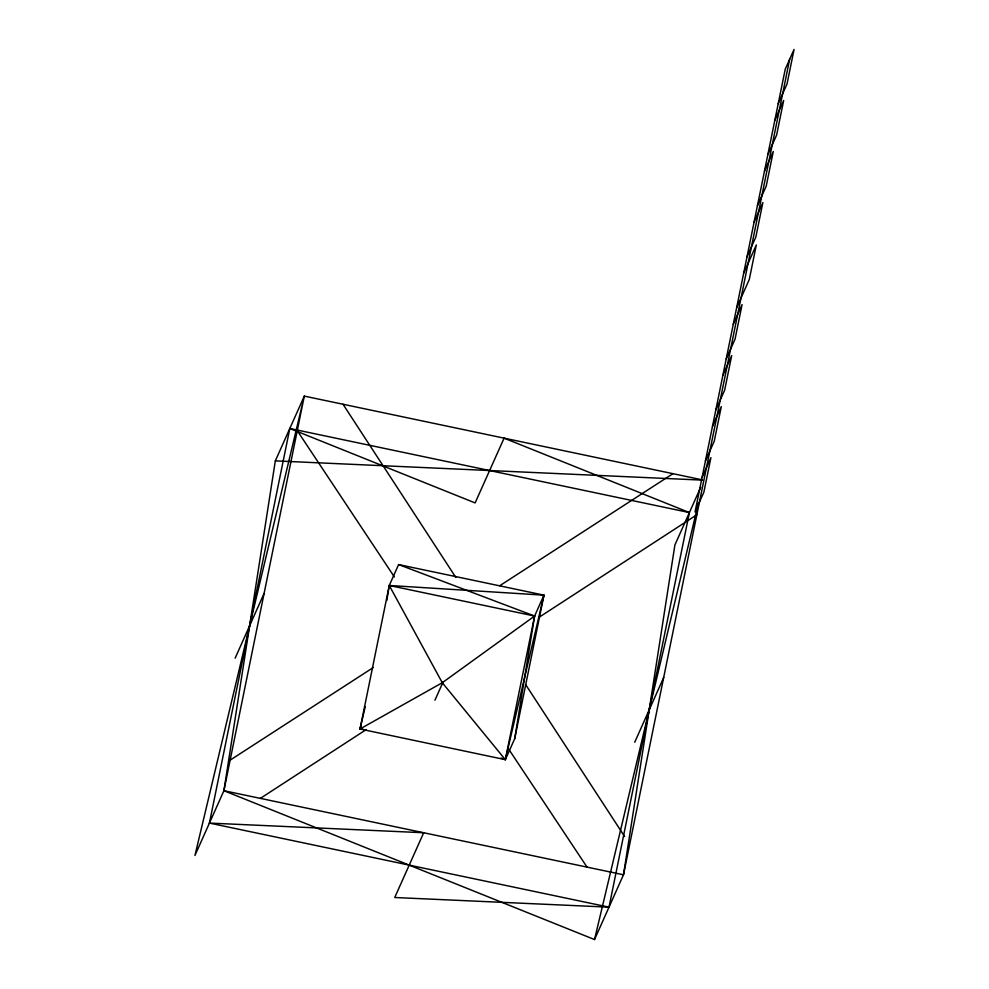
<?xml version="1.0" encoding="UTF-8"?>
<svg xmlns="http://www.w3.org/2000/svg" width="989" height="989" viewBox="0 0 989 989"><rect width="100%" height="100%" fill="white"/><g stroke="black" fill="none" stroke-linecap="round" stroke-linejoin="round"><path stroke-width="1.48" d="M789.655 59.303L623.49 874.783L594.525 939.55L223.91 790.706L304.303 396.107L194.944 855.473L223.91 790.706L275.325 460.874L304.303 396.107L702.413 479.875M386.823 600.434L389.258 585.476L398.604 564.571L543.95 595.155L514.713 738.684L505.33 759.663L360.021 728.992L389.258 585.476L543.95 595.155L505.33 759.663L501.077 758.044M514.713 738.684L534.604 616.048L543.95 595.155M209.421 823.083L289.814 428.497L689.395 512.574L609.014 907.16L394.735 897.505L423.7 832.738L209.421 823.083L609.014 907.16M365.275 706.579L360.021 728.992L363.05 729.19M594.525 939.55L698.518 502.709M235.135 658.179L264.1 593.4M249.055 628.139L249.352 627.471M361.269 726.21L360.021 728.992L442.281 682.719L534.604 616.048L398.604 564.571M434.925 700.212L443.109 681.916M778.207 103.721L787.021 84.016L794.056 49.45L785.254 69.156L695.044 511.919L703.859 492.213L710.906 457.647L702.091 477.353M774.857 120.176L783.671 100.47L776.625 135.036L767.81 154.741M764.46 171.196L773.274 151.502L766.228 186.068L757.413 205.761M754.063 222.228L762.878 202.522L755.831 237.088L747.016 256.794M743.666 273.248L756.325 244.951L749.279 279.516L736.632 307.814M733.269 324.281L742.084 304.575L735.05 339.14L726.235 358.846M722.885 375.301L731.687 355.595L724.653 390.161L715.838 409.866M712.488 426.321L721.302 406.627L714.256 441.193L705.441 460.886M700.731 487.231L674.906 544.964L623.49 874.783L223.91 790.706M634.715 742.257L663.693 677.477M260.367 798.37L366.276 729.561M538.943 617.359L696.837 514.774M230.14 760.145L373.348 667.501M499.791 585.698L672.94 473.682M275.325 460.874L702.351 480.122M689.395 512.574L504.093 438.152L475.116 502.919L289.814 428.497M297.256 430.685L394.339 576.908M508.655 749.069L587.033 867.106M343.022 404.254L455.818 577.415M525.666 684.635L624.64 836.57M534.604 616.048L505.33 759.663L442.281 682.719L389.258 585.476L534.604 616.048"/></g></svg>
